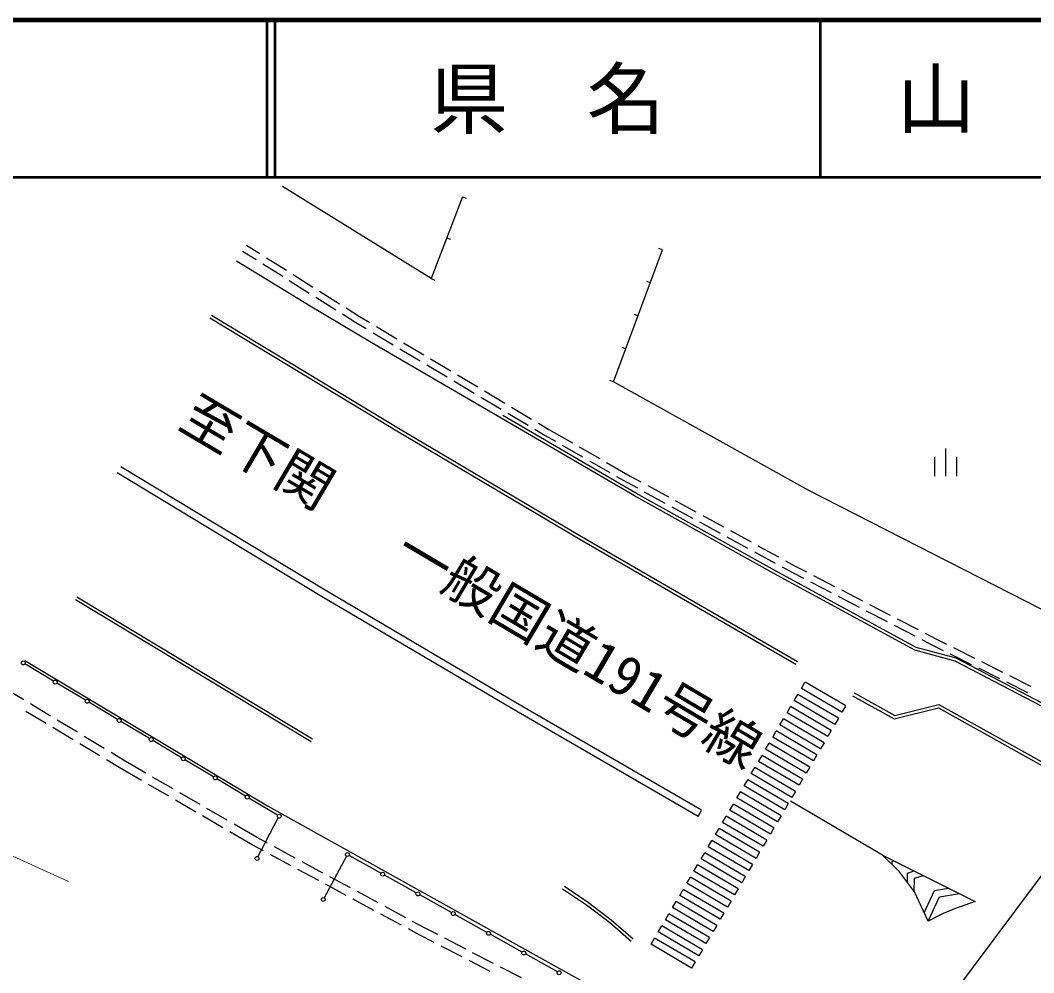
# Model space of a CAD drawing. Units: millimetres, scale not verified. Extents: x 40000 to 680000, y 20000 to 380000.
# Drawn here: x 282034 to 346605, y 319334 to 380000 of the extents above; entities that cross this region are included whole.
import ezdxf
from ezdxf.enums import TextEntityAlignment as Align

# ---------------------------------------------------------------- set-up
doc = ezdxf.new("R2010")
doc.units = ezdxf.units.MM
doc.header["$LTSCALE"] = 1000
for name, color, linetype, lineweight in [('M-BGD', 7, 'Continuous', 25), ('M-STR-HTXT', 7, 'Continuous', 13), ('M-STR-STRC', 7, 'Continuous', 25), ('M-STR-STRD', 7, 'Continuous', 25), ('M-TTL', 2, 'Continuous', 140), ('M-TTL-LINE', 7, 'Continuous', 50)]:
    doc.layers.add(name, color=color, linetype=linetype, lineweight=lineweight)
doc.layers.add('M-BMK-HTXT', color=7, linetype='Continuous')
doc.layers.add('M-TTL-TXT', color=7, linetype='Continuous')
doc.styles.add('ＭＳ ゴシック', font='')
doc.styles.get('ＭＳ ゴシック').set_extended_font_data('MS Gothic')

msp = doc.modelspace()

# ---------------------------------------------------------------- linework, layer by layer
at = {"layer": 'M-BGD'}
for p, q in [((308219, 363543), (298742, 369410)), ((310211, 368758), (308219, 363543)), ((310211, 368758), (310445, 368669)), ((309215, 366151), (309448, 366061)), ((296443, 365685), (297299, 365145)), ((296203, 365304), (297061, 364763)), ((297722, 364878), (298990, 364078)), ((319836, 356973), (322962, 365376)), ((322962, 365376), (322728, 365463)), ((300497, 361798), (295813, 364663)), ((297484, 364496), (298753, 363696)), ((299413, 363811), (300682, 363011)), ((308219, 363543), (308452, 363454)), ((299176, 363429), (300444, 362629)), ((322181, 363275), (321946, 363363)), ((300867, 362362), (302136, 361562)), ((301105, 362744), (302374, 361944)), ((304392, 359483), (300497, 361798)), ((302796, 361677), (303652, 361137)), ((294116, 361038), (306134, 353791)), ((294219, 361209), (306237, 353963)), ((302559, 361295), (303417, 360754)), ((303652, 361137), (304310, 360745)), ((321399, 361175), (321165, 361262)), ((303417, 360754), (304079, 360358)), ((304739, 360488), (306027, 359719)), ((304508, 360102), (305796, 359333)), ((312679, 354652), (304392, 359483)), ((306225, 359077), (307513, 358308)), ((306457, 359463), (307745, 358694)), ((320618, 359074), (320383, 359161)), ((308174, 358438), (309462, 357669)), ((307943, 358052), (309231, 357283)), ((309891, 357413), (311179, 356644)), ((309660, 357027), (310948, 356258)), ((319836, 356973), (319602, 357060)), ((332266, 350047), (319836, 356973)), ((311377, 356002), (312666, 355233)), ((311609, 356388), (312897, 355619)), ((313326, 355363), (314614, 354594)), ((321160, 349709), (312679, 354652)), ((321259, 349883), (312780, 354825)), ((313095, 354977), (314383, 354208)), ((306237, 353963), (317792, 347122)), ((314812, 353952), (315474, 353557)), ((315043, 354338), (315701, 353945)), ((315701, 353945), (317217, 353078)), ((306134, 353791), (317691, 346949)), ((315474, 353557), (316125, 353184)), ((316559, 352936), (317861, 352191)), ((317650, 352830), (318952, 352084)), ((341004, 350966), (341004, 352716)), ((318295, 351942), (319597, 351197)), ((340304, 350966), (340304, 352191)), ((341704, 350966), (341704, 352191)), ((319386, 351836), (320901, 350969)), ((320031, 350949), (320682, 350576)), ((320901, 350969), (321569, 350605)), ((320682, 350576), (321354, 350210)), ((322008, 350365), (323325, 349647)), ((349479, 341269), (332266, 350047)), ((330056, 344765), (321160, 349709)), ((330152, 344941), (321259, 349883)), ((321793, 349970), (323110, 349252)), ((323764, 349408), (325081, 348690)), ((323549, 349013), (324866, 348295)), ((325305, 348055), (326621, 347337)), ((325520, 348450), (326837, 347732)), ((364118, 348374), (331582, 304751)), ((327276, 347493), (328593, 346775)), ((317691, 346949), (331451, 338984)), ((317792, 347122), (331551, 339157)), ((327060, 347098), (328377, 346379)), ((328816, 346140), (330133, 345422)), ((329032, 346535), (330349, 345817)), ((330787, 345578), (331455, 345214)), ((339108, 340060), (330152, 344941)), ((330572, 345183), (331244, 344816)), ((331244, 344816), (331929, 344462)), ((331455, 345214), (332137, 344861)), ((339033, 339873), (330056, 344765)), ((332373, 344232), (333706, 343544)), ((332581, 344632), (333913, 343943)), ((334357, 343713), (335690, 343024)), ((285544, 343115), (300560, 334070)), ((334150, 343314), (335482, 342625)), ((335926, 342395), (337259, 341707)), ((336134, 342795), (337466, 342106)), ((337911, 341876), (339243, 341187)), ((337703, 341477), (339035, 340788)), ((339687, 340958), (340369, 340605)), ((339480, 340558), (340165, 340204)), ((340369, 340605), (341041, 340269)), ((341596, 339181), (339033, 339873)), ((341669, 339369), (339108, 340060)), ((340165, 340204), (340840, 339866)), ((341488, 340045), (342829, 339374)), ((282331, 339211), (297785, 329964)), ((284155, 337912), (282331, 339004)), ((341287, 339643), (342629, 338971)), ((355015, 332168), (341596, 339181)), ((355135, 332331), (341669, 339369)), ((343276, 339151), (344618, 338479)), ((343076, 338748), (344417, 338077)), ((286194, 336691), (284369, 337783)), ((344864, 337853), (346206, 337182)), ((345065, 338256), (346407, 337585)), ((282250, 336712), (280966, 337486)), ((335161, 337155), (337749, 335718)), ((283963, 335679), (282679, 336453)), ((288232, 335470), (286408, 336563)), ((335064, 336980), (337721, 335505)), ((337749, 335718), (340557, 336428)), ((340557, 336428), (353574, 329167)), ((283681, 335207), (282397, 335981)), ((337721, 335505), (340529, 336214)), ((340529, 336214), (353406, 329032)), ((285676, 334647), (284392, 335421)), ((290271, 334250), (288447, 335342)), ((285394, 334175), (284110, 334949)), ((287107, 333142), (285823, 333917)), ((287389, 333615), (286105, 334389)), ((292310, 333029), (290486, 334121)), ((288612, 332878), (287818, 333356)), ((288332, 332405), (287536, 332884)), ((290035, 332052), (288612, 332878)), ((294349, 331808), (292524, 332900)), ((289761, 331575), (288332, 332405)), ((291491, 330571), (290193, 331324)), ((291765, 331048), (290468, 331801)), ((296388, 330588), (294563, 331680)), ((293495, 330045), (292197, 330797)), ((293221, 329568), (291923, 330321)), ((298426, 329367), (296602, 330459)), ((297785, 329964), (318442, 318454)), ((294950, 328564), (293653, 329317)), ((295225, 329041), (293927, 329794)), ((297081, 327964), (295657, 328790)), ((297178, 326723), (298475, 329192)), ((296812, 327484), (295383, 328313)), ((297525, 327100), (296812, 327484)), ((297788, 327583), (297081, 327964)), ((299286, 326151), (297966, 326863)), ((299549, 326635), (298228, 327346)), ((302818, 326756), (301395, 324110)), ((305016, 325672), (302986, 326805)), ((301310, 325686), (299989, 326398)), ((301047, 325203), (299727, 325914)), ((303071, 324738), (301750, 325449)), ((307263, 324417), (305234, 325550)), ((302808, 324255), (301487, 324966)), ((304832, 323790), (303511, 324501)), ((309511, 323161), (307481, 324295)), ((316589, 324682), (318112, 323653)), ((304569, 323306), (303248, 324018)), ((306592, 322841), (305272, 323553)), ((318112, 323653), (319566, 322549)), ((306330, 322358), (305009, 323069)), ((311758, 321906), (309729, 323039)), ((307740, 322223), (307033, 322604)), ((308635, 321761), (307740, 322223)), ((319566, 322549), (320951, 321346)), ((307483, 321737), (306770, 322121)), ((308411, 321257), (307483, 321737)), ((314006, 320650), (311976, 321784)), ((310188, 320339), (308855, 321028)), ((310412, 320842), (309079, 321531)), ((312188, 319923), (310856, 320612)), ((316253, 319395), (314224, 320528)), ((311964, 319420), (310632, 320109)), ((313965, 319005), (312632, 319694))]:
    msp.add_line(p, q, dxfattribs=at)
for centre in [(282223, 339068), (284262, 337847), (286301, 336627), (288340, 335406), (290378, 334185), (292417, 332965), (294456, 331744), (296495, 330523), (298534, 329303), (297120, 326612), (302877, 326866), (305125, 325611), (307372, 324356), (301336, 324000), (309620, 323100), (311867, 321845), (314115, 320589), (316362, 319334)]:
    msp.add_circle(centre, 125, dxfattribs=at)
at = {"layer": 'M-STR-HTXT'}
msp.add_line((285108, 325152), (274242, 330086), dxfattribs=at)
at = {"layer": 'M-STR-STRC'}
for p, q in [((285647, 343286), (300663, 334242)), ((331802, 337447), (332030, 337835)), ((332048, 337867), (334635, 336346)), ((334388, 335927), (331802, 337447)), ((331345, 336672), (331574, 337060)), ((333932, 335151), (331345, 336672)), ((334160, 335539), (331574, 337060)), ((330889, 335896), (331117, 336284)), ((333476, 334375), (330889, 335896)), ((333704, 334763), (331117, 336284)), ((334616, 336315), (334388, 335927)), ((330433, 335120), (330661, 335508)), ((333247, 333987), (330661, 335508)), ((334160, 335539), (333932, 335151)), ((329977, 334344), (330205, 334732)), ((332791, 333211), (330205, 334732)), ((333019, 333599), (330433, 335120)), ((333704, 334763), (333476, 334375)), ((329521, 333568), (329749, 333956)), ((332335, 332436), (329749, 333956)), ((332563, 332823), (329977, 334344)), ((333247, 333987), (333019, 333599)), ((332107, 332048), (329521, 333568)), ((332791, 333211), (332563, 332823)), ((329065, 332793), (329293, 333180)), ((331651, 331272), (329065, 332793)), ((331879, 331660), (329293, 333180)), ((328608, 332017), (328836, 332405)), ((331195, 330496), (328608, 332017)), ((331423, 330884), (328836, 332405)), ((332335, 332436), (332107, 332048)), ((328152, 331241), (328380, 331629)), ((330967, 330108), (328380, 331629)), ((331879, 331660), (331651, 331272)), ((327696, 330465), (327924, 330853)), ((330510, 329332), (327924, 330853)), ((330738, 329720), (328152, 331241)), ((331423, 330884), (331195, 330496)), ((327240, 329689), (327468, 330077)), ((330054, 328556), (327468, 330077)), ((330282, 328944), (327696, 330465)), ((330967, 330108), (330738, 329720)), ((336977, 326828), (331118, 330259)), ((329826, 328169), (327240, 329689)), ((330510, 329332), (330282, 328944)), ((326784, 328913), (327012, 329301)), ((329370, 327393), (326784, 328913)), ((329598, 327781), (327012, 329301)), ((326327, 328138), (326556, 328526)), ((328914, 326617), (326327, 328138)), ((329142, 327005), (326556, 328526)), ((330054, 328556), (329826, 328169)), ((325871, 327362), (326099, 327750)), ((328686, 326229), (326099, 327750)), ((329598, 327781), (329370, 327393)), ((325415, 326586), (325643, 326974)), ((328229, 325453), (325643, 326974)), ((328458, 325841), (325871, 327362)), ((329142, 327005), (328914, 326617)), ((336977, 326828), (342871, 323870)), ((338056, 325761), (336977, 326828)), ((324959, 325810), (325187, 326198)), ((327773, 324677), (325187, 326198)), ((328001, 325065), (325415, 326586)), ((328686, 326229), (328458, 325841)), ((337583, 326229), (337587, 326416)), ((337587, 326416), (337715, 326457)), ((327545, 324289), (324959, 325810)), ((328229, 325453), (328001, 325065)), ((339009, 324493), (338056, 325761)), ((338558, 325093), (338571, 325680)), ((338571, 325680), (338995, 325815)), ((339014, 325349), (339570, 325526)), ((316701, 324848), (318229, 323816)), ((324503, 325034), (324731, 325422)), ((327089, 323514), (324503, 325034)), ((327317, 323902), (324731, 325422)), ((338995, 324511), (339014, 325349)), ((324047, 324259), (324275, 324646)), ((326633, 322738), (324047, 324259)), ((326861, 323126), (324275, 324646)), ((327773, 324677), (327545, 324289)), ((339872, 322623), (339009, 324493)), ((339626, 323157), (340293, 324572)), ((339872, 322623), (340599, 324166)), ((340293, 324572), (341181, 324718)), ((340599, 324166), (341866, 324375)), ((318229, 323816), (319692, 322704)), ((323590, 323483), (323818, 323871)), ((326405, 322350), (323818, 323871)), ((327317, 323902), (327089, 323514)), ((342871, 323870), (341565, 323409)), ((323134, 322707), (323362, 323095)), ((325949, 321574), (323362, 323095)), ((326177, 321962), (323590, 323483)), ((326861, 323126), (326633, 322738)), ((340829, 323099), (339872, 322623)), ((341565, 323409), (340829, 323099)), ((319692, 322704), (321082, 321497)), ((322678, 321931), (322906, 322319)), ((325492, 320798), (322906, 322319)), ((325720, 321186), (323134, 322707)), ((326405, 322350), (326177, 321962)), ((325264, 320410), (322678, 321931)), ((325949, 321574), (325720, 321186)), ((322222, 321155), (322450, 321543)), ((324808, 319635), (322222, 321155)), ((325036, 320022), (322450, 321543)), ((325492, 320798), (325264, 320410)), ((325036, 320022), (324808, 319635))]:
    msp.add_line(p, q, dxfattribs=at)
at = {"layer": 'M-STR-STRD'}
for p, q in [((301457, 343692), (288445, 351559)), ((301227, 343306), (288212, 351174)), ((313580, 336552), (301457, 343692)), ((313353, 336163), (301227, 343306)), ((325446, 329681), (313580, 336552)), ((325220, 329291), (313353, 336163)), ((325220, 329291), (325446, 329681))]:
    msp.add_line(p, q, dxfattribs=at)
at = {"layer": 'M-TTL'}
msp.add_line((680000, 380000), (40000, 380000), dxfattribs=at)
at = {"layer": 'M-TTL-LINE'}
for p, q in [((297750, 380000), (297750, 370000)), ((298250, 380000), (298250, 370000)), ((333000, 380000), (333000, 370000)), ((40000, 370000), (680000, 370000))]:
    msp.add_line(p, q, dxfattribs=at)

# ---------------------------------------------------------------- texts
at = {"layer": 'M-BMK-HTXT', "style": 'ＭＳ ゴシック'}
for s, p in [('至下関', (297168, 352521)), ('一般国道191号線', (317631, 340013))]:
    msp.add_text(s, height=2566, rotation=329.404, dxfattribs=at).set_placement(p, align=Align.MIDDLE_CENTER)
at = {"layer": 'M-TTL-TXT', "style": 'ＭＳ ゴシック'}
for s, p in [('県\u3000名', (315625, 375000)), ('山\u3000口\u3000県', (350375, 375000))]:
    msp.add_text(s, height=3666, dxfattribs=at).set_placement(p, align=Align.MIDDLE_CENTER)

doc.saveas('drawing.dxf')
